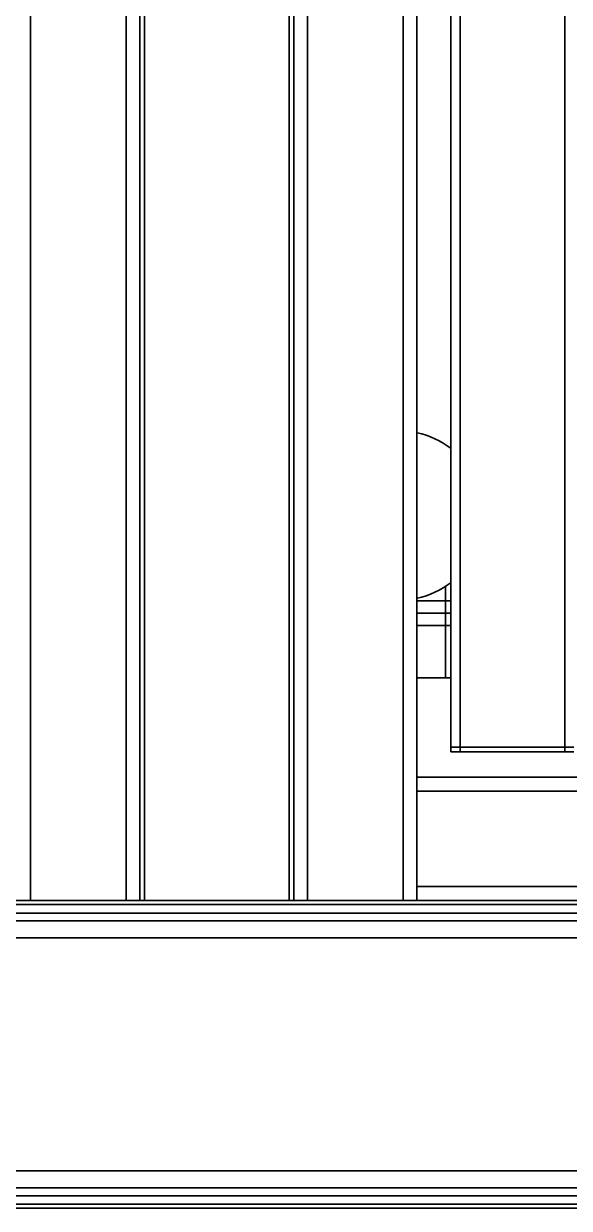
# Model space of a CAD drawing. Header units: millimetres. Extents: x 32496 to 166256, y 3504 to 23939.
# Drawn here: x 44209 to 44563, y 15003 to 15773 of the extents above; entities that cross this region are included whole.
import ezdxf

# ---------------------------------------------------------------- set-up
doc = ezdxf.new("R2010")
doc.units = ezdxf.units.MM
doc.layers.get('0').update_dxf_attribs({"lineweight": 35})

msp = doc.modelspace()

# ---------------------------------------------------------------- linework, layer by layer
at = {"linetype": 'Continuous'}
for p, q in [((44213.14, 15203.349), (44213.14, 17722.349)), ((44275.14, 15203.349), (44275.14, 17722.349)), ((44284.14, 17722.349), (44284.14, 15203.349)), ((44287.14, 17722.349), (44287.14, 15203.349)), ((44381.14, 17722.349), (44381.14, 15203.349)), ((44384.14, 17722.349), (44384.14, 15203.349)), ((44393.14, 17722.349), (44393.14, 15203.349)), ((44455.14, 17722.349), (44455.14, 15203.349)), ((44464.14, 17642.349), (44464.14, 15283.349)), ((44486.14, 17622.849), (44486.14, 15302.849)), ((44492.14, 15302.849), (44492.14, 17622.849)), ((44560.14, 17622.849), (44560.14, 15302.849)), ((44482.64, 15407.639), (44482.64, 15347.849)), ((44486.14, 15397.849), (44464.14, 15397.849)), ((44486.14, 15389.849), (44464.14, 15389.849)), ((44486.14, 15381.849), (44464.14, 15381.849)), ((44486.14, 15347.849), (44464.14, 15347.849)), ((44486.14, 15302.849), (44486.14, 15299.849)), ((44486.14, 15302.849), (44566.14, 15302.849)), ((44486.14, 15302.849), (44566.14, 15302.849)), ((44486.14, 15299.849), (44566.14, 15299.849)), ((44492.14, 15299.849), (44492.14, 15302.849)), ((44560.14, 15302.849), (44560.14, 15299.849)), ((44464.14, 15203.349), (44464.14, 15283.349)), ((44631.945, 15283.349), (44464.14, 15283.349)), ((44603.131, 15274.349), (44464.14, 15274.349)), ((45386.64, 15212.349), (44464.14, 15212.349)), ((51717.14, 15200.629), (40048.64, 15200.629)), ((44287.14, 15203.349), (43198.64, 15203.349)), ((44384.14, 15203.349), (44284.14, 15203.349)), ((45469.64, 15203.349), (44381.14, 15203.349)), ((51717.14, 15195.156), (40048.64, 15195.156)), ((51071.64, 15190.039), (40098.64, 15190.039)), ((51071.64, 15179.094), (40098.64, 15179.094)), ((52008.64, 15027.604), (40172.64, 15027.604)), ((52008.64, 15016.658), (40172.64, 15016.658)), ((52008.64, 15011.541), (40172.64, 15011.541)), ((52008.64, 15006.069), (40172.64, 15006.069)), ((52008.64, 15003.349), (40172.64, 15003.349))]:
    msp.add_line(p, q, dxfattribs=at)
for start, end in [(52.246321, 77.805923), (282.203863, 307.72185)]:
    msp.add_arc((44452.64, 15453.349), 55, start, end, dxfattribs=at)

doc.saveas('drawing.dxf')
